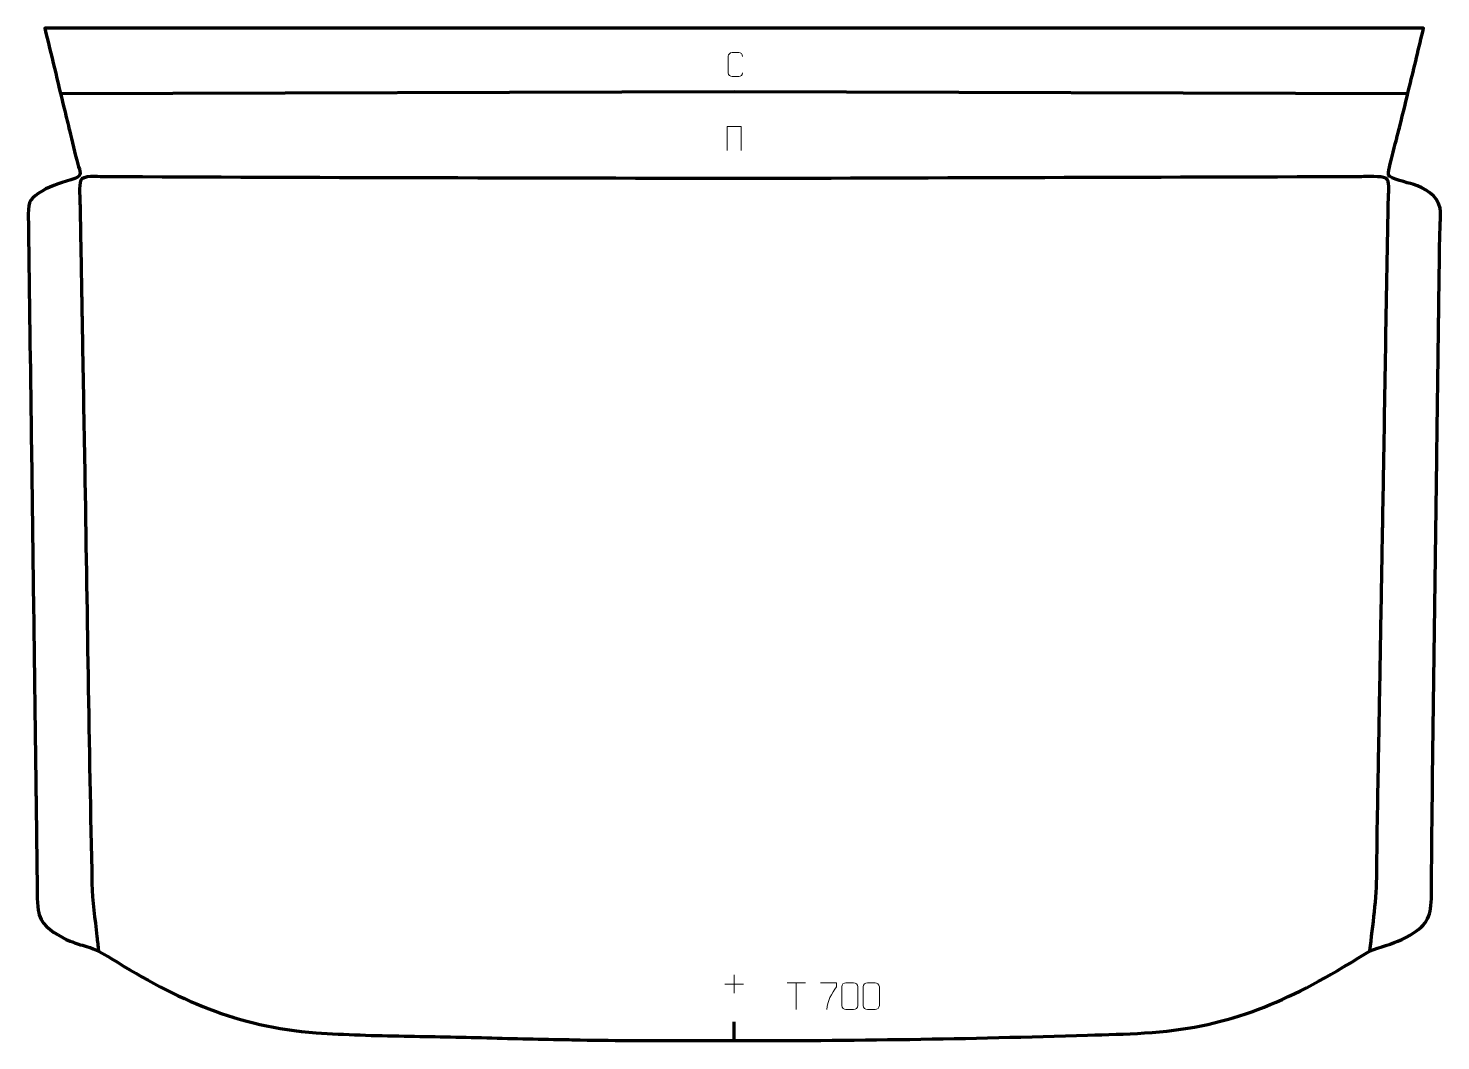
# Model space of a CAD drawing. Header units: millimetres. Extents: x 863 to 2181, y 23 to 969.
import ezdxf

# ---------------------------------------------------------------- set-up
doc = ezdxf.new("R2010")
doc.units = ezdxf.units.MM
doc.header["$MEASUREMENT"] = 0
doc.layers.add('layer 2', color=7, linetype='Continuous')
doc.layers.add('layer 3', color=7, linetype='Continuous')

msp = doc.modelspace()

# ---------------------------------------------------------------- linework, layer by layer
at = {"layer": 'layer 2', "color": 142, "lineweight": 9}
for points, knots in [([(1529.312, 926.8702), (1529.1868, 924.7893), (1527.6847, 923.4642), (1525.7611, 923.4545), (1525.7611, 923.4545), (1523.6726, 923.4548), (1521.5842, 923.4548), (1519.496, 923.4545), (1519.496, 923.4545), (1517.7719, 923.3601), (1516.0057, 925.0479), (1516.0157, 926.8546), (1516.0157, 926.8546), (1516.0161, 932.0224), (1516.0161, 937.1898), (1516.0157, 942.3569), (1516.0157, 942.3569), (1516.0195, 944.2718), (1517.5839, 945.8116), (1519.5116, 945.7995), (1519.5116, 945.7995), (1521.5945, 945.7995), (1523.6778, 945.7995), (1525.7611, 945.7995), (1525.7611, 945.7995), (1527.5046, 945.8313), (1529.2881, 944.4955), (1529.312, 942.3123)], [0, 0, 0, 0, 0.125, 0.125, 0.125, 0.125, 0.25, 0.25, 0.25, 0.25, 0.375, 0.375, 0.375, 0.375, 0.5, 0.5, 0.5, 0.5, 0.625, 0.625, 0.625, 0.625, 0.75, 0.75, 0.75, 0.75, 1, 1, 1, 1]), ([(1514.9278, 854.3572), (1514.9278, 854.3572), (1514.9278, 876.7061), (1514.9278, 876.7061), (1514.9278, 876.7061), (1514.9278, 876.7061), (1528.0453, 876.7061), (1528.0453, 876.7061), (1528.0453, 876.7061), (1528.0453, 876.7061), (1528.0453, 854.3572), (1528.0453, 854.3572)], [0, 0, 0, 0, 0.25, 0.25, 0.25, 0.25, 0.5, 0.5, 0.5, 0.5, 1, 1, 1, 1]), ([(1602.0141, 77.5065), (1602.0141, 77.5065), (1616.8292, 77.5065), (1616.8292, 77.5065), (1616.8292, 77.5065), (1616.8289, 76.257), (1616.8289, 75.0075), (1616.8292, 73.7577), (1616.8292, 73.7577), (1612.8351, 67.7611), (1607.9202, 59.928), (1607.9202, 52.5496)], [0, 0, 0, 0, 0.25, 0.25, 0.25, 0.25, 0.5, 0.5, 0.5, 0.5, 1, 1, 1, 1]), ([(1625.8398, 77.5266), (1628.2058, 77.5266), (1630.5722, 77.5266), (1632.9385, 77.5266), (1632.9385, 77.5266), (1634.9189, 77.5621), (1636.9448, 76.068), (1636.9719, 73.626), (1636.9719, 73.626), (1636.9715, 67.869), (1636.9715, 62.1115), (1636.9719, 56.3537), (1636.9719, 56.3537), (1636.8297, 54.0262), (1635.1235, 52.5441), (1632.9385, 52.5332), (1632.9385, 52.5332), (1630.5663, 52.5336), (1628.194, 52.5336), (1625.8222, 52.5332), (1625.8222, 52.5332), (1623.8638, 52.4277), (1621.8575, 54.3155), (1621.8689, 56.3363), (1621.8689, 56.3363), (1621.8693, 62.1166), (1621.8693, 67.8964), (1621.8689, 73.6759), (1621.8689, 73.6759), (1621.8733, 75.8178), (1623.6502, 77.5401), (1625.8398, 77.5266)], [0, 0, 0, 0, 0.111111111, 0.111111111, 0.111111111, 0.111111111, 0.222222222, 0.222222222, 0.222222222, 0.222222222, 0.333333333, 0.333333333, 0.333333333, 0.333333333, 0.444444444, 0.444444444, 0.444444444, 0.444444444, 0.555555556, 0.555555556, 0.555555556, 0.555555556, 0.666666667, 0.666666667, 0.666666667, 0.666666667, 0.777777778, 0.777777778, 0.777777778, 0.777777778, 1, 1, 1, 1]), ([(1645.8385, 77.5266), (1648.2045, 77.5266), (1650.5709, 77.5266), (1652.9372, 77.5266), (1652.9372, 77.5266), (1654.9176, 77.5621), (1656.9435, 76.068), (1656.9706, 73.626), (1656.9706, 73.626), (1656.9702, 67.869), (1656.9702, 62.1115), (1656.9706, 56.3537), (1656.9706, 56.3537), (1656.8284, 54.0262), (1655.1222, 52.5441), (1652.9372, 52.5332), (1652.9372, 52.5332), (1650.565, 52.5336), (1648.1927, 52.5336), (1645.8209, 52.5332), (1645.8209, 52.5332), (1643.8625, 52.4277), (1641.8562, 54.3155), (1641.8676, 56.3363), (1641.8676, 56.3363), (1641.868, 62.1166), (1641.868, 67.8964), (1641.8676, 73.6759), (1641.8676, 73.6759), (1641.8719, 75.8178), (1643.6489, 77.5401), (1645.8385, 77.5266)], [0, 0, 0, 0, 0.111111111, 0.111111111, 0.111111111, 0.111111111, 0.222222222, 0.222222222, 0.222222222, 0.222222222, 0.333333333, 0.333333333, 0.333333333, 0.333333333, 0.444444444, 0.444444444, 0.444444444, 0.444444444, 0.555555556, 0.555555556, 0.555555556, 0.555555556, 0.666666667, 0.666666667, 0.666666667, 0.666666667, 0.777777778, 0.777777778, 0.777777778, 0.777777778, 1, 1, 1, 1])]:
    msp.add_open_spline(points, degree=3, knots=knots, dxfattribs=at)
at = {"layer": 'layer 2', "color": 142, "lineweight": 158}
for points, knots in [([(892.7199, 907.8073), (892.7199, 907.8073), (1521.4865, 909.6006), (1521.4865, 909.6006), (1521.4865, 909.6006), (1521.4865, 909.6006), (2150.2532, 907.8073), (2150.2532, 907.8073)], [0, 0, 0, 0, 0.333333333, 0.333333333, 0.333333333, 0.333333333, 1, 1, 1, 1]), ([(2114.8592, 107.3286), (2117.5347, 131.9841), (2121.1875, 155.5367), (2121.3062, 180.4541), (2121.3062, 180.4541), (2121.4802, 216.9925), (2122.372, 253.6663), (2123.0143, 290.2133), (2123.0143, 290.2133), (2123.461, 315.6184), (2123.9076, 341.0236), (2124.3542, 366.4287), (2124.3542, 366.4287), (2124.8008, 391.8338), (2125.2474, 417.239), (2125.694, 442.6441), (2125.694, 442.6441), (2125.8001, 448.6778), (2125.9062, 454.7115), (2126.0122, 460.7452), (2126.0122, 460.7452), (2126.2355, 473.4478), (2126.4588, 486.1503), (2126.6822, 498.8529), (2126.6822, 498.8529), (2126.6822, 498.8529), (2126.7324, 501.711), (2126.7324, 501.711), (2126.7324, 501.711), (2126.7492, 502.6637), (2126.7659, 503.6164), (2126.7827, 504.569), (2126.7827, 504.569), (2126.7827, 504.569), (2126.7994, 505.5218), (2126.7994, 505.5218), (2126.7994, 505.5218), (2127.0227, 518.2243), (2127.246, 530.9269), (2127.4692, 543.6295), (2127.4692, 543.6295), (2129.0369, 632.8672), (2130.2823, 722.1428), (2132.186, 811.3705), (2132.186, 811.3705), (2132.2782, 815.6955), (2133.8154, 826.5368), (2129.6256, 828.5841), (2129.6256, 828.5841), (2125.2479, 830.7234), (2112.243, 830.0751), (2106.9063, 829.9682), (2106.9063, 829.9682), (2105.0056, 829.9414), (2103.1048, 829.9075), (2101.204, 829.8954), (2101.204, 829.8954), (1907.9648, 829.3308), (1714.7257, 828.766), (1521.4865, 828.2013), (1521.4865, 828.2013), (1325.0872, 828.7741), (1128.6547, 828.8378), (932.2611, 829.9204), (932.2611, 829.9204), (927.3037, 829.9477), (913.4558, 831.4807), (911.3316, 826.2334), (911.3316, 826.2334), (909.8974, 822.6905), (910.8672, 807.7525), (910.9523, 802.7633), (910.9523, 802.7633), (910.9956, 800.2223), (911.0383, 797.6812), (911.0824, 795.1402), (911.0824, 795.1402), (911.3056, 782.4376), (911.5289, 769.7351), (911.7523, 757.0325), (911.7523, 757.0325), (911.9756, 744.3299), (912.1989, 731.6274), (912.4222, 718.9248), (912.4222, 718.9248), (912.5283, 712.8911), (912.6343, 706.8574), (912.7404, 700.8237), (912.7404, 700.8237), (912.852, 694.4724), (912.9636, 688.1211), (913.0753, 681.7698), (913.0753, 681.7698), (913.8011, 640.4865), (914.5268, 599.2031), (915.2526, 557.9198), (915.2526, 557.9198), (917.5201, 428.6766), (919.2306, 299.4093), (922.052, 170.1779), (922.052, 170.1779), (922.4165, 153.4828), (924.8971, 137.2169), (926.687, 120.6584), (926.687, 120.6584), (927.1626, 116.2151), (927.6383, 111.7719), (928.1138, 107.3286)], [0, 0, 0, 0, 0.035714286, 0.035714286, 0.035714286, 0.035714286, 0.071428571, 0.071428571, 0.071428571, 0.071428571, 0.107142857, 0.107142857, 0.107142857, 0.107142857, 0.142857143, 0.142857143, 0.142857143, 0.142857143, 0.178571429, 0.178571429, 0.178571429, 0.178571429, 0.214285714, 0.214285714, 0.214285714, 0.214285714, 0.25, 0.25, 0.25, 0.25, 0.285714286, 0.285714286, 0.285714286, 0.285714286, 0.321428571, 0.321428571, 0.321428571, 0.321428571, 0.357142857, 0.357142857, 0.357142857, 0.357142857, 0.392857143, 0.392857143, 0.392857143, 0.392857143, 0.428571429, 0.428571429, 0.428571429, 0.428571429, 0.464285714, 0.464285714, 0.464285714, 0.464285714, 0.5, 0.5, 0.5, 0.5, 0.535714286, 0.535714286, 0.535714286, 0.535714286, 0.571428571, 0.571428571, 0.571428571, 0.571428571, 0.607142857, 0.607142857, 0.607142857, 0.607142857, 0.642857143, 0.642857143, 0.642857143, 0.642857143, 0.678571429, 0.678571429, 0.678571429, 0.678571429, 0.714285714, 0.714285714, 0.714285714, 0.714285714, 0.75, 0.75, 0.75, 0.75, 0.785714286, 0.785714286, 0.785714286, 0.785714286, 0.821428571, 0.821428571, 0.821428571, 0.821428571, 0.857142857, 0.857142857, 0.857142857, 0.857142857, 0.892857143, 0.892857143, 0.892857143, 0.892857143, 0.928571429, 0.928571429, 0.928571429, 0.928571429, 1, 1, 1, 1])]:
    msp.add_open_spline(points, degree=3, knots=knots, dxfattribs=at)
at = {"layer": 'layer 2', "color": 142, "lineweight": 9}
for points in [[(1521.4865, 84.9608), (1521.4865, 84.9608), (1521.4865, 67.809), (1521.4865, 67.809)], [(1512.9107, 76.3849), (1512.9107, 76.3849), (1530.0624, 76.3849), (1530.0624, 76.3849)], [(1570.9306, 77.4805), (1570.9306, 77.4805), (1587.9167, 77.4805), (1587.9167, 77.4805)], [(1579.4238, 52.5521), (1579.4238, 52.5521), (1579.4238, 77.5041), (1579.4238, 77.5041)]]:
    msp.add_open_spline(points, degree=3, dxfattribs=at)
at = {"layer": 'layer 2', "color": 142, "lineweight": 158}
msp.add_open_spline([(1521.4865, 23.632), (1521.4865, 23.632), (1521.4865, 41.0275), (1521.4865, 41.0275)], degree=3, dxfattribs=at)
at = {"layer": 'layer 3', "color": 242, "lineweight": 158}
msp.add_open_spline([(1131.3126, 30.9267), (1057.0736, 36.3133), (1002.2641, 61.5742), (939.9889, 100.2863), (939.9889, 100.2863), (931.9844, 105.2684), (926.077, 108.5935), (916.957, 111.3859), (916.957, 111.3859), (911.634, 112.971), (907.0345, 114.2182), (901.8579, 116.3958), (901.8579, 116.3958), (892.1611, 120.5769), (879.9194, 127.2414), (874.6335, 136.7413), (874.6335, 136.7413), (873.159, 139.5539), (872.4522, 142.0786), (871.8487, 145.1755), (871.8487, 145.1755), (870.4083, 154.4413), (870.9143, 165.5805), (870.8152, 175.0668), (870.8152, 175.0668), (870.6025, 191.2569), (870.411, 207.4471), (870.199, 223.6371), (870.199, 223.6371), (870.1197, 229.6686), (870.0404, 235.7), (869.9611, 241.7314), (869.9611, 241.7314), (869.8818, 247.7628), (869.8025, 253.7941), (869.7231, 259.8255), (869.7231, 259.8255), (869.5603, 272.2057), (869.3975, 284.586), (869.2346, 296.9661), (869.2346, 296.9661), (869.0718, 309.3463), (868.9089, 321.7265), (868.7461, 334.1068), (868.7461, 334.1068), (868.1616, 378.5486), (867.5771, 422.9904), (866.9925, 467.4322), (866.9925, 467.4322), (866.4081, 511.874), (865.8235, 556.3158), (865.2391, 600.7575), (865.2391, 600.7575), (864.3858, 665.5101), (863.3411, 730.2759), (862.6271, 795.0277), (862.6271, 795.0277), (862.5935, 807.461), (864.9721, 810.1742), (875.4622, 816.5602), (875.4622, 816.5602), (884.8538, 822.2775), (895.9196, 824.6132), (906.0437, 828.4054), (906.0437, 828.4054), (913.6724, 831.2629), (910.8325, 834.8343), (908.8638, 841.5721), (908.8638, 841.5721), (906.0045, 851.8212), (903.5861, 863.0096), (901.0579, 873.4323), (901.0579, 873.4323), (901.0579, 873.4323), (900.6098, 875.2797), (900.6098, 875.2797), (900.6098, 875.2797), (899.1162, 881.4375), (897.6225, 887.5953), (896.1289, 893.7529), (896.1289, 893.7529), (890.0797, 918.692), (884.0305, 943.6311), (877.9813, 968.5701), (877.9813, 968.5701), (877.9813, 968.5701), (1521.4865, 968.5701), (1521.4865, 968.5701), (1521.4865, 968.5701), (1521.4865, 968.5701), (2164.9917, 968.5701), (2164.9917, 968.5701), (2164.9917, 968.5701), (2160.5855, 950.4046), (2156.1793, 932.2392), (2151.7731, 914.0737), (2151.7731, 914.0737), (2148.7858, 901.7581), (2145.7986, 889.4425), (2142.8112, 877.1269), (2142.8112, 877.1269), (2141.3794, 871.4649), (2131.1873, 833.7332), (2132.1188, 831.4953), (2132.1188, 831.4953), (2133.4483, 828.3015), (2150.5046, 824.3813), (2154.8225, 822.8882), (2154.8225, 822.8882), (2166.3785, 818.8922), (2177.4385, 813.4942), (2180.4076, 800.5563), (2180.4076, 800.5563), (2180.4076, 800.5563), (2180.5123, 799.603), (2180.5123, 799.603), (2180.5123, 799.603), (2180.5123, 799.603), (2180.5915, 798.593), (2180.5915, 798.593), (2180.5915, 798.593), (2180.963, 790.9489), (2180.2342, 782.8351), (2180.0801, 775.1332), (2180.0801, 775.1332), (2179.7147, 752.8796), (2179.4398, 730.6249), (2179.1494, 708.3702), (2179.1494, 708.3702), (2179.0701, 702.3388), (2178.9907, 696.3074), (2178.9114, 690.276), (2178.9114, 690.276), (2178.6692, 671.8644), (2178.427, 653.4528), (2178.1849, 635.0412), (2178.1849, 635.0412), (2178.0262, 622.9784), (2177.8677, 610.9157), (2177.709, 598.8529), (2177.709, 598.8529), (2177.542, 586.1552), (2177.3749, 573.4575), (2177.2079, 560.7599), (2177.2079, 560.7599), (2175.6037, 438.7976), (2173.6858, 316.7578), (2172.5291, 194.7989), (2172.5291, 194.7989), (2172.4174, 183.0277), (2172.32, 171.2565), (2172.2394, 159.4849), (2172.2394, 159.4849), (2172.1092, 140.1894), (2169.4392, 131.9891), (2152.2804, 121.9376), (2152.2804, 121.9376), (2141.8507, 116.0327), (2133.0759, 113.4386), (2121.809, 109.9724), (2121.809, 109.9724), (2112.5515, 106.9832), (2104.6794, 100.852), (2096.3129, 95.8386), (2096.3129, 95.8386), (2032.1642, 57.399), (1980.0533, 35.2648), (1904.5023, 30.6584), (1904.5023, 30.6584), (1886.7894, 29.5785), (1869.0305, 29.2497), (1851.2953, 28.6873), (1851.2953, 28.6873), (1740.7457, 25.1179), (1630.1553, 23.4157), (1519.5482, 23.5812), (1519.5482, 23.5812), (1507.1665, 23.6026), (1494.785, 23.6213), (1482.4033, 23.6228), (1482.4033, 23.6228), (1447.4258, 23.6226), (1412.6715, 23.4618), (1377.6899, 24.2327), (1377.6899, 24.2327), (1374.2206, 24.3091), (1370.7516, 24.3805), (1367.2819, 24.4423), (1367.2819, 24.4423), (1341.645, 24.8892), (1316.1891, 25.4201), (1290.5559, 26.1675), (1290.5559, 26.1675), (1264.7879, 26.9186), (1239.2423, 27.3432), (1213.4779, 27.7836), (1213.4779, 27.7836), (1186.0558, 28.2523), (1158.6756, 28.959), (1131.3126, 30.9267)], degree=3, knots=[0, 0, 0, 0, 0.019607843, 0.019607843, 0.019607843, 0.019607843, 0.039215686, 0.039215686, 0.039215686, 0.039215686, 0.058823529, 0.058823529, 0.058823529, 0.058823529, 0.078431373, 0.078431373, 0.078431373, 0.078431373, 0.098039216, 0.098039216, 0.098039216, 0.098039216, 0.117647059, 0.117647059, 0.117647059, 0.117647059, 0.137254902, 0.137254902, 0.137254902, 0.137254902, 0.156862745, 0.156862745, 0.156862745, 0.156862745, 0.176470588, 0.176470588, 0.176470588, 0.176470588, 0.196078431, 0.196078431, 0.196078431, 0.196078431, 0.215686275, 0.215686275, 0.215686275, 0.215686275, 0.235294118, 0.235294118, 0.235294118, 0.235294118, 0.254901961, 0.254901961, 0.254901961, 0.254901961, 0.274509804, 0.274509804, 0.274509804, 0.274509804, 0.294117647, 0.294117647, 0.294117647, 0.294117647, 0.31372549, 0.31372549, 0.31372549, 0.31372549, 0.333333333, 0.333333333, 0.333333333, 0.333333333, 0.352941176, 0.352941176, 0.352941176, 0.352941176, 0.37254902, 0.37254902, 0.37254902, 0.37254902, 0.392156863, 0.392156863, 0.392156863, 0.392156863, 0.411764706, 0.411764706, 0.411764706, 0.411764706, 0.431372549, 0.431372549, 0.431372549, 0.431372549, 0.450980392, 0.450980392, 0.450980392, 0.450980392, 0.470588235, 0.470588235, 0.470588235, 0.470588235, 0.490196078, 0.490196078, 0.490196078, 0.490196078, 0.509803922, 0.509803922, 0.509803922, 0.509803922, 0.529411765, 0.529411765, 0.529411765, 0.529411765, 0.549019608, 0.549019608, 0.549019608, 0.549019608, 0.568627451, 0.568627451, 0.568627451, 0.568627451, 0.588235294, 0.588235294, 0.588235294, 0.588235294, 0.607843137, 0.607843137, 0.607843137, 0.607843137, 0.62745098, 0.62745098, 0.62745098, 0.62745098, 0.647058824, 0.647058824, 0.647058824, 0.647058824, 0.666666667, 0.666666667, 0.666666667, 0.666666667, 0.68627451, 0.68627451, 0.68627451, 0.68627451, 0.705882353, 0.705882353, 0.705882353, 0.705882353, 0.725490196, 0.725490196, 0.725490196, 0.725490196, 0.745098039, 0.745098039, 0.745098039, 0.745098039, 0.764705882, 0.764705882, 0.764705882, 0.764705882, 0.784313725, 0.784313725, 0.784313725, 0.784313725, 0.803921569, 0.803921569, 0.803921569, 0.803921569, 0.823529412, 0.823529412, 0.823529412, 0.823529412, 0.843137255, 0.843137255, 0.843137255, 0.843137255, 0.862745098, 0.862745098, 0.862745098, 0.862745098, 0.882352941, 0.882352941, 0.882352941, 0.882352941, 0.901960784, 0.901960784, 0.901960784, 0.901960784, 0.921568627, 0.921568627, 0.921568627, 0.921568627, 0.941176471, 0.941176471, 0.941176471, 0.941176471, 0.960784314, 0.960784314, 0.960784314, 0.960784314, 1, 1, 1, 1], dxfattribs=at)

doc.saveas('drawing.dxf')
